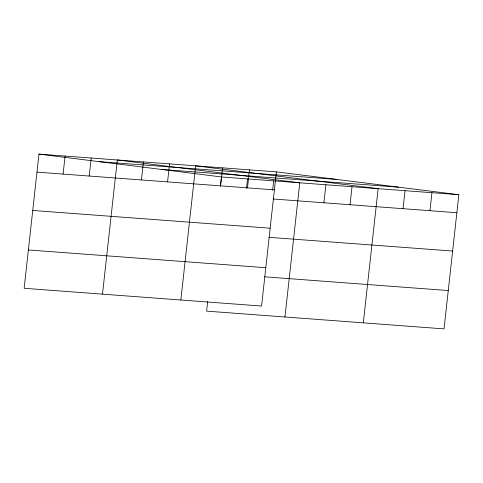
<?xml version="1.0" encoding="UTF-8"?>
<svg xmlns="http://www.w3.org/2000/svg" width="483" height="483" viewBox="0 0 483 483"><rect width="100%" height="100%" fill="white"/><g stroke="black" fill="none" stroke-linecap="round" stroke-linejoin="round"><path stroke-width="0.72" d="M276.385 171.87L38.966 154.113L24.15 288.291L261.569 306.047L276.385 171.87L458.85 194.709L444.034 328.887L206.615 311.13L207.672 301.549M63.092 174.079L65.078 156.069M89.21 176.029L91.196 158.019M102.499 294.153L117.315 159.976L299.78 182.816L284.964 316.993M141.441 179.936L143.427 161.926M167.559 181.892L169.545 163.882M180.847 300.009L195.663 165.832L378.129 188.672L363.313 322.849M220.393 186.317L221.431 176.953L458.85 194.709M220.58 185.852L222.566 167.843M246.511 188.273L247.544 178.909M247.489 187.869L249.476 169.859M272.629 190.224L273.662 180.859M323.906 202.775L325.892 184.766M350.024 204.732L352.01 186.716M403.045 208.692L405.032 190.682M429.955 210.703L431.941 192.693M99.178 161.654L336.597 179.404M161.213 169.418L398.638 187.169M36.974 172.129L274.398 189.879M273.167 198.984L456.864 212.719M32.741 210.461L270.166 228.211M268.934 237.316L452.631 251.051M28.382 249.959L265.801 267.709M264.575 276.813L448.266 290.549M38.966 154.113L221.431 176.953"/></g></svg>
